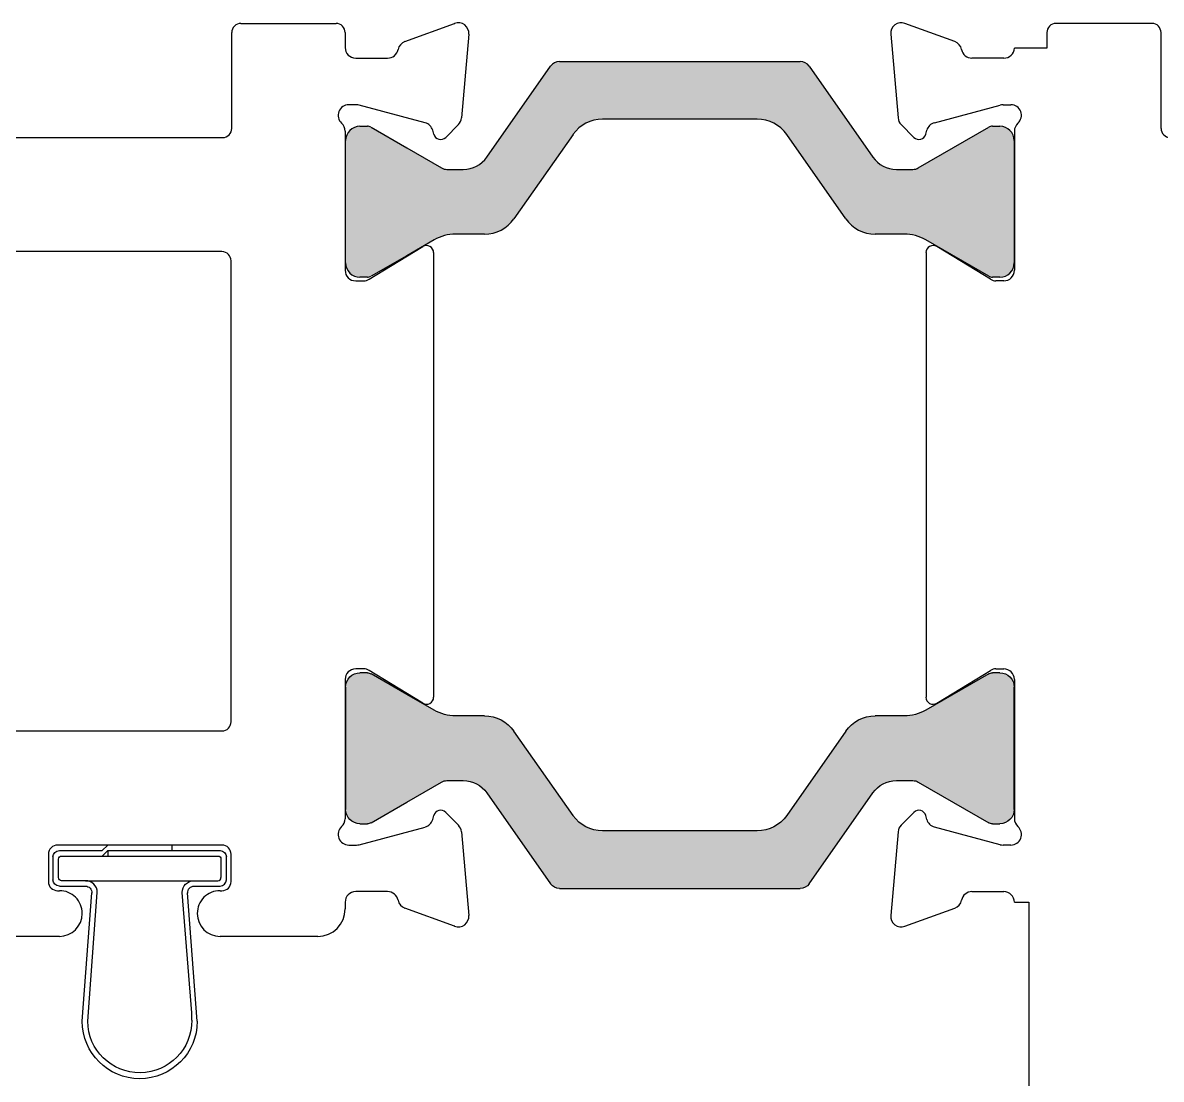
# Model space of a CAD drawing. Extents: x -22 to 360, y -93 to 44.
# Drawn here: x 6.154 to 7.401, y 39.054 to 40.211 of the extents above; entities that cross this region are included whole.
import ezdxf

# ---------------------------------------------------------------- set-up
doc = ezdxf.new("R2010")
doc.units = 0
doc.header["$MEASUREMENT"] = 0
doc.layers.get('0').update_dxf_attribs({"linetype": 'CONTINUOUS'})
doc.layers.add('FRAME', color=1, linetype='CONTINUOUS')
doc.layers.add('I-Strut', color=7, linetype='CONTINUOUS')

# ---------------------------------------------------------------- blocks, each defined once
blk = doc.blocks.new('Q250T190')
for p, q in [((-0.063, 0.181), (-0.0525, 0.0405)), ((-0.057, 0.181), (-0.0465, 0.04)), ((0.063, 0.181), (0.0525, 0.0405)), ((0.057, 0.1798), (0.057, 0.1719)), ((0.057, 0.1719), (0.0465, 0.04)), ((-0.095, 0.001), (-0.095, 0.026)), ((-0.088, 0.033), (-0.0595, 0.033)), ((-0.0595, 0.027), (-0.0855, 0.027)), ((-0.0595, 0.027), (0.0855, 0.027)), ((0.0595, 0.033), (0.088, 0.033)), ((0.095, 0.026), (0.095, 0.001)), ((-0.089, 0.0235), (-0.089, 0.0035)), ((0.089, 0.0035), (0.089, 0.0235)), ((-0.0855, 0), (0.0855, 0)), ((-0.035, -0.006), (-0.041, 0)), ((-0.035, -0.006), (-0.035, 0)), ((-0.088, -0.006), (-0.041, -0.006)), ((-0.035, -0.012), (-0.041, -0.006)), ((-0.035, -0.006), (0.088, -0.006)), ((0.035, -0.012), (-0.035, -0.012)), ((0.035, -0.012), (0.035, -0.006))]:
    blk.add_line(p, q)
for centre, radius, start, end in [((0, 0.181), 0.063, 0, 180), ((0, 0.1804), 0.057, 359.3779, 179.3779), ((-0.0595, 0.04), 0.007, 270, 4.2588), ((0.0595, 0.04), 0.013, 180, 270), ((0.0595, 0.04), 0.007, 175.7412, 270), ((-0.088, 0.026), 0.007, 90, 180), ((-0.0855, 0.0235), 0.0035, 90, 180), ((-0.088, 0.001), 0.007, 180, 270), ((-0.0855, 0.0035), 0.0035, 180, 270), ((0.0855, 0.0035), 0.0035, 270, 0), ((0.088, 0.001), 0.007, 270, 0)]:
    blk.add_arc(centre, radius, start, end)
at = {"extrusion": (0, 0, -1)}
for centre, radius, start, end in [((0.0595, 0.04), 0.013, 180, 270.0001), ((-0.0855, 0.0235), 0.0035, 90, 180), ((-0.088, 0.026), 0.007, 90, 180)]:
    blk.add_arc(centre, radius, start, end, dxfattribs=at)
blk = doc.blocks.new('3207-1_Block_Frame_Component')
for p, q in [((-0.0525, 0), (0.0525, 0)), ((1.4233, 0), (1.5275, 0)), ((1.6028, -0.0199), (1.6574, 0)), ((1.6574, 0), (1.6575, 0)), ((-0.0625, -0.99), (-0.0625, -0.01)), ((0.0625, -0.01), (0.0625, -0.115)), ((0.8755, -0.115), (0.8755, 0)), ((0.8755, 0), (0.9555, 0)), ((0.9555, 0), (0.9555, -0.115)), ((1.4133, -0.115), (1.4133, -0.01)), ((1.5375, -0.01), (1.5375, -0.0264)), ((1.673, -0.0119), (1.665, -0.1035)), ((1.5491, -0.038), (1.584, -0.038)), ((1.55, -0.089), (1.5414, -0.089)), ((1.6252, -0.1087), (1.553, -0.0894)), ((1.6616, -0.1107), (1.6476, -0.1248)), ((1.5375, -0.1179), (1.5375, -0.2704)), ((1.6346, -0.1213), (1.6334, -0.117)), ((0.0725, -0.125), (0.8655, -0.125)), ((0.9655, -0.125), (1.4033, -0.125)), ((1.5637, -0.2803), (1.6225, -0.2444)), ((0.0625, -0.26), (0.0625, -0.765)), ((0.1679, -0.25), (0.0725, -0.25)), ((1.4025, -0.25), (0.4571, -0.25)), ((1.4125, -0.765), (1.4125, -0.26)), ((1.6343, -0.251), (1.6343, -0.738)), ((1.5491, -0.282), (1.5577, -0.282)), ((1.5577, -0.707), (1.5491, -0.707)), ((1.6225, -0.7446), (1.5637, -0.7087)), ((1.5375, -0.7186), (1.5375, -0.8711)), ((0.0725, -0.775), (0.5275, -0.775)), ((0.5375, -0.785), (0.5375, -0.8731)), ((1.0875, -0.8731), (1.0875, -0.785)), ((1.0975, -0.775), (1.4025, -0.775)), ((1.6334, -0.872), (1.6346, -0.8677)), ((1.6476, -0.8642), (1.6616, -0.8783)), ((0.5475, -0.8831), (1.0775, -0.8831)), ((1.553, -0.8996), (1.6252, -0.8803)), ((1.665, -0.8855), (1.673, -0.9771)), ((0.2125, -0.91), (0.2125, -0.94)), ((0.4025, -0.9), (0.2225, -0.9)), ((0.4125, -0.94), (0.4125, -0.91)), ((1.2125, -0.91), (1.2125, -0.94)), ((1.4025, -0.9), (1.2225, -0.9)), ((1.4125, -0.94), (1.4125, -0.91)), ((1.5414, -0.9), (1.55, -0.9)), ((0.2225, -0.95), (0.2245, -0.95)), ((0.4005, -0.95), (0.4025, -0.95)), ((1.2225, -0.95), (1.2245, -0.95)), ((1.4005, -0.95), (1.4025, -0.95)), ((1.584, -0.951), (1.5491, -0.951)), ((1.5375, -0.9626), (1.5375, -0.97)), ((1.6574, -0.989), (1.6028, -0.9691)), ((0.2495, -0.9749), (0.2495, -0.975)), ((0.3755, -0.975), (0.3755, -0.9749)), ((1.2495, -0.9749), (1.2495, -0.975)), ((1.3755, -0.975), (1.3755, -0.9749)), ((1.6575, -0.989), (1.6574, -0.989)), ((0.2245, -1), (-0.0525, -1)), ((1.2245, -1), (0.4005, -1)), ((1.5075, -1), (1.4005, -1))]:
    blk.add_line(p, q)
for centre, radius, start, end in [((-0.0525, -0.01), 0.01, 90, 180), ((1.4233, -0.01), 0.01, 90, 180), ((1.5275, -0.01), 0.01, 0, 90), ((1.6614, -0.0109), 0.0116, 355, 110), ((0.0525, -0.01), 0.01, 0, 90), ((1.6068, -0.0308), 0.0116, 110, 169.0957), ((1.5491, -0.0264), 0.0116, 180, 270), ((1.584, -0.0264), 0.0116, 270, 349.0957), ((1.5414, -0.1006), 0.0116, 90, 228.1897), ((1.55, -0.1006), 0.0116, 75, 90), ((1.5259, -0.1179), 0.0116, 0, 48.1897), ((1.6222, -0.12), 0.0116, 15, 75), ((1.6534, -0.1025), 0.0116, 315, 355), ((0.0725, -0.115), 0.01, 180, 270), ((0.8655, -0.115), 0.01, 270, 0), ((0.9655, -0.115), 0.01, 180, 270), ((1.4033, -0.115), 0.01, 270, 0), ((1.6421, -0.1193), 0.00775, 195, 315), ((1.6266, -0.251), 0.00775, 360, 121.4), ((0.0725, -0.26), 0.01, 90, 180), ((0.1679, -0.28), 0.03, 326.6925, 90), ((0.4571, -0.28), 0.03, 90, 213.3075), ((1.4025, -0.26), 0.01, 0, 90), ((1.5491, -0.2704), 0.0116, 180, 270), ((1.5577, -0.2704), 0.0116, 270, 301.4), ((0.3125, -0.375), 0.143, 146.6925, 225.9315), ((0.3125, -0.375), 0.081, 314.0685, 225.9315), ((0.3125, -0.375), 0.143, 314.0685, 33.3075), ((0.2346, -0.4555), 0.031, 332, 45.9315), ((0.3904, -0.4555), 0.031, 134.0685, 208), ((0.2346, -0.4555), 0.031, 225.9315, 332), ((0.3904, -0.4555), 0.031, 208, 314.0685), ((1.5491, -0.7186), 0.0116, 90, 180), ((1.5577, -0.7186), 0.0116, 58.6, 90), ((1.6266, -0.738), 0.00775, 238.6, 360), ((0.0725, -0.765), 0.01, 180, 270), ((1.4025, -0.765), 0.01, 270, 0), ((0.5275, -0.785), 0.01, 0, 90), ((1.0975, -0.785), 0.01, 90, 180), ((1.5259, -0.8711), 0.0116, 311.8103, 360), ((1.6222, -0.869), 0.0116, 285, 345), ((1.6421, -0.8697), 0.00775, 45, 165), ((0.5475, -0.8731), 0.01, 180, 270), ((1.0775, -0.8731), 0.01, 270, 0), ((1.5414, -0.8884), 0.0116, 131.8103, 270), ((1.6534, -0.8865), 0.0116, 5, 45), ((0.2225, -0.91), 0.01, 90, 180), ((0.4025, -0.91), 0.01, 360, 90), ((1.2225, -0.91), 0.01, 90, 180), ((1.4025, -0.91), 0.01, 360, 90), ((1.55, -0.8884), 0.0116, 270, 285), ((0.2225, -0.94), 0.01, 180, 270), ((0.4025, -0.94), 0.01, 270, 0), ((1.2225, -0.94), 0.01, 180, 270), ((1.4025, -0.94), 0.01, 270, 360), ((0.2247, -0.9748), 0.0248, 359.8478, 90.3675), ((0.4003, -0.9748), 0.0248, 89.6325, 180.1522), ((1.2247, -0.9748), 0.0248, 359.8478, 90.3675), ((1.4003, -0.9748), 0.0248, 89.6325, 180.1522), ((1.5491, -0.9626), 0.0116, 90, 180), ((1.584, -0.9626), 0.0116, 10.9043, 90), ((1.5075, -0.97), 0.03, 270.0001, 0), ((1.6068, -0.9582), 0.0116, 190.9043, 250), ((0.2245, -0.975), 0.025, 270, 360), ((0.4005, -0.975), 0.025, 180, 270), ((1.2245, -0.975), 0.025, 270, 360), ((1.4005, -0.975), 0.025, 180, 270), ((1.6614, -0.9781), 0.0116, 250, 5), ((-0.0525, -0.99), 0.01, 180, 270)]:
    blk.add_arc(centre, radius, start, end)
blk = doc.blocks.new('25198-18.6mmX6.0mm_Std_I-Strut')
at = {"layer": 'I-Strut'}
h = blk.add_hatch(color=256, dxfattribs=at)
h.dxf.hatch_style = 1
h.paths.add_polyline_path([(0.1416, -0.005, 0.244698), (0.1319, 0), (-0.1319, 0, 0.244698), (-0.1416, -0.005), (-0.2114, -0.1047, -0.244698), (-0.2372, -0.1181), (-0.2552, -0.1181, -0.131652), (-0.2611, -0.1165), (-0.2992, -0.0945), (-0.3383, -0.0719, 0.131652), (-0.3423, -0.0709), (-0.3504, -0.0709, 0.414214), (-0.3661, -0.0866), (-0.3661, -0.1063), (-0.3661, -0.2008), (-0.3661, -0.2205, 0.414214), (-0.3504, -0.2362), (-0.3423, -0.2362, 0.131652), (-0.3383, -0.2352), (-0.2992, -0.2126), (-0.2693, -0.1953, -0.131652), (-0.2457, -0.189), (-0.214, -0.189, 0.244698), (-0.1818, -0.1722), (-0.117, -0.0798, -0.244698), (-0.0848, -0.063), (0.0848, -0.063, -0.244698), (0.117, -0.0798), (0.1818, -0.1722, 0.244698), (0.214, -0.189), (0.2457, -0.189, -0.131652), (0.2693, -0.1953), (0.3383, -0.2352, 0.131652), (0.3423, -0.2362), (0.3504, -0.2362, 0.414214), (0.3661, -0.2205), (0.3661, -0.2008), (0.3661, -0.1063), (0.3661, -0.0866, 0.414214), (0.3504, -0.0709), (0.3423, -0.0709, 0.131652), (0.3383, -0.0719), (0.2611, -0.1165, -0.131652), (0.2552, -0.1181), (0.2372, -0.1181, -0.244698), (0.2114, -0.1047)])
for p, q in [((-0.1319, 0), (0.1319, 0)), ((-0.2114, -0.1047), (-0.1416, -0.005)), ((0.1416, -0.005), (0.2114, -0.1047)), ((-0.3504, -0.0709), (-0.3423, -0.0709)), ((-0.3383, -0.0719), (-0.2992, -0.0945)), ((0.0848, -0.063), (-0.0848, -0.063)), ((0.2611, -0.1165), (0.3383, -0.0719)), ((0.3423, -0.0709), (0.3504, -0.0709)), ((-0.3661, -0.1063), (-0.3661, -0.0866)), ((-0.117, -0.0798), (-0.1818, -0.1722)), ((0.1818, -0.1722), (0.117, -0.0798)), ((0.3661, -0.0866), (0.3661, -0.1063)), ((-0.2992, -0.0945), (-0.2611, -0.1165)), ((-0.3661, -0.2008), (-0.3661, -0.1063)), ((0.3661, -0.1063), (0.3661, -0.2008)), ((-0.2552, -0.1181), (-0.2372, -0.1181)), ((0.2372, -0.1181), (0.2552, -0.1181)), ((-0.2693, -0.1953), (-0.2992, -0.2126)), ((-0.214, -0.189), (-0.2457, -0.189)), ((0.2457, -0.189), (0.214, -0.189)), ((0.3383, -0.2352), (0.2693, -0.1953)), ((-0.3661, -0.2205), (-0.3661, -0.2008)), ((0.3661, -0.2008), (0.3661, -0.2205)), ((-0.2992, -0.2126), (-0.3383, -0.2352)), ((-0.3423, -0.2362), (-0.3504, -0.2362)), ((0.3504, -0.2362), (0.3423, -0.2362))]:
    blk.add_line(p, q, dxfattribs=at)
for centre, radius, start, end in [((-0.1319, -0.0118), 0.0118, 90, 145), ((0.1319, -0.0118), 0.0118, 35, 90), ((-0.3504, -0.0866), 0.0157, 90, 180), ((-0.3423, -0.0787), 0.00787, 60, 90), ((-0.0848, -0.1024), 0.0394, 90, 145), ((0.0848, -0.1024), 0.0394, 35, 90), ((0.3423, -0.0787), 0.00787, 90, 120), ((0.3504, -0.0866), 0.0157, 360, 90), ((-0.2372, -0.0866), 0.0315, 270, 325), ((0.2372, -0.0866), 0.0315, 215, 270), ((-0.2552, -0.1063), 0.0118, 240, 270), ((0.2552, -0.1063), 0.0118, 270, 300), ((-0.214, -0.1496), 0.0394, 270, 325), ((0.214, -0.1496), 0.0394, 215, 270), ((-0.2457, -0.2362), 0.0472, 90, 120), ((0.2457, -0.2362), 0.0472, 60, 90), ((-0.3504, -0.2205), 0.0157, 180, 270), ((0.3504, -0.2205), 0.0157, 270, 0), ((-0.3423, -0.2283), 0.00787, 270, 300), ((0.3423, -0.2283), 0.00787, 240, 270)]:
    blk.add_arc(centre, radius, start, end, dxfattribs=at)
blk = doc.blocks.new('3207-2_Block_Frame_Component')
for p, q in [((-2.2244, 0), (-2.2245, 0)), ((-2.1698, -0.0199), (-2.2244, 0)), ((-1.9539, 0), (-2.0589, 0)), ((-2.24, -0.0119), (-2.232, -0.1035)), ((-2.0689, -0.01), (-2.0689, -0.027)), ((-1.9439, -0.115), (-1.9439, -0.01)), ((-2.0689, -0.027), (-2.1045, -0.027)), ((-2.1161, -0.038), (-2.151, -0.038)), ((-2.1922, -0.1087), (-2.12, -0.0894)), ((-2.117, -0.089), (-2.1084, -0.089)), ((-2.2286, -0.1107), (-2.2146, -0.1248)), ((-2.2016, -0.1213), (-2.2004, -0.117)), ((-2.1045, -0.1179), (-2.1045, -0.2704)), ((-2.1307, -0.2803), (-2.1895, -0.2444)), ((-2.2013, -0.251), (-2.2013, -0.738)), ((-2.1161, -0.282), (-2.1247, -0.282)), ((-2.1895, -0.7446), (-2.1307, -0.7087)), ((-2.1247, -0.707), (-2.1161, -0.707)), ((-2.1045, -0.7186), (-2.1045, -0.8711)), ((-2.2146, -0.8642), (-2.2286, -0.8783)), ((-2.2004, -0.872), (-2.2016, -0.8677)), ((-2.12, -0.8996), (-2.1922, -0.8803)), ((-2.232, -0.8855), (-2.24, -0.9771)), ((-2.1084, -0.9), (-2.117, -0.9)), ((-2.151, -0.951), (-2.1161, -0.951)), ((-2.2244, -0.989), (-2.1698, -0.9691)), ((-2.1045, -0.9626), (-2.0887, -0.9626)), ((-2.0887, -0.9626), (-2.0887, -1.2431)), ((-2.2245, -0.989), (-2.2244, -0.989))]:
    blk.add_line(p, q)
for centre, radius, start, end in [((-2.2284, -0.0109), 0.0116, 70, 185), ((-2.0589, -0.01), 0.01, 90, 180), ((-1.9539, -0.01), 0.01, 0, 90), ((-2.1738, -0.0308), 0.0116, 10.9043, 70), ((-2.151, -0.0264), 0.0116, 190.9043, 270), ((-2.1161, -0.0264), 0.0116, 270, 356.9445), ((-2.117, -0.1006), 0.0116, 90, 105), ((-2.1084, -0.1006), 0.0116, 311.8103, 90), ((-2.2204, -0.1025), 0.0116, 185, 225), ((-2.1892, -0.12), 0.0116, 105, 165), ((-2.0929, -0.1179), 0.0116, 131.8103, 180), ((-2.2091, -0.1193), 0.00775, 225, 345), ((-1.9339, -0.115), 0.01, 180, 270), ((-2.1936, -0.251), 0.00775, 58.6, 180), ((-2.1161, -0.2704), 0.0116, 270, 360), ((-2.1247, -0.2704), 0.0116, 238.6, 270), ((-2.1247, -0.7186), 0.0116, 90, 121.4), ((-2.1161, -0.7186), 0.0116, 360, 90), ((-2.1936, -0.738), 0.00775, 180, 301.4), ((-2.2091, -0.8697), 0.00775, 15, 135), ((-2.1892, -0.869), 0.0116, 195, 255), ((-2.0929, -0.8711), 0.0116, 180, 228.1897), ((-2.2204, -0.8865), 0.0116, 135, 175), ((-2.1084, -0.8884), 0.0116, 270, 48.1897), ((-2.117, -0.8884), 0.0116, 255, 270), ((-2.151, -0.9626), 0.0116, 90, 169.0957), ((-2.1161, -0.9626), 0.0116, 360, 90), ((-2.1738, -0.9582), 0.0116, 290, 349.0957), ((-2.2284, -0.9781), 0.0116, 175, 290)]:
    blk.add_arc(centre, radius, start, end)
blk = doc.blocks.new('3207_Block_Frame_Assembly')
for name, p in [('3207-1_Block_Frame_Component', (0, 0)), ('3207-2_Block_Frame_Component', (4.375, 0)), ('25198-18.6mmX6.0mm_Std_I-Strut', (1.9041, -0.0418))]:
    blk.add_blockref(name, p)
at = {"xscale": -1, "rotation": 180}
blk.add_blockref('25198-18.6mmX6.0mm_Std_I-Strut', (1.9041, -0.9475), dxfattribs=at)

msp = doc.modelspace()

# ---------------------------------------------------------------- block references
at = {"xscale": -1, "rotation": 180}
msp.add_blockref('Q250T190', (6.2821, 39.2984), dxfattribs=at)
at = {"layer": 'FRAME'}
msp.add_blockref('3207_Block_Frame_Assembly', (4.9696, 40.2104), dxfattribs=at)

doc.saveas('drawing.dxf')
